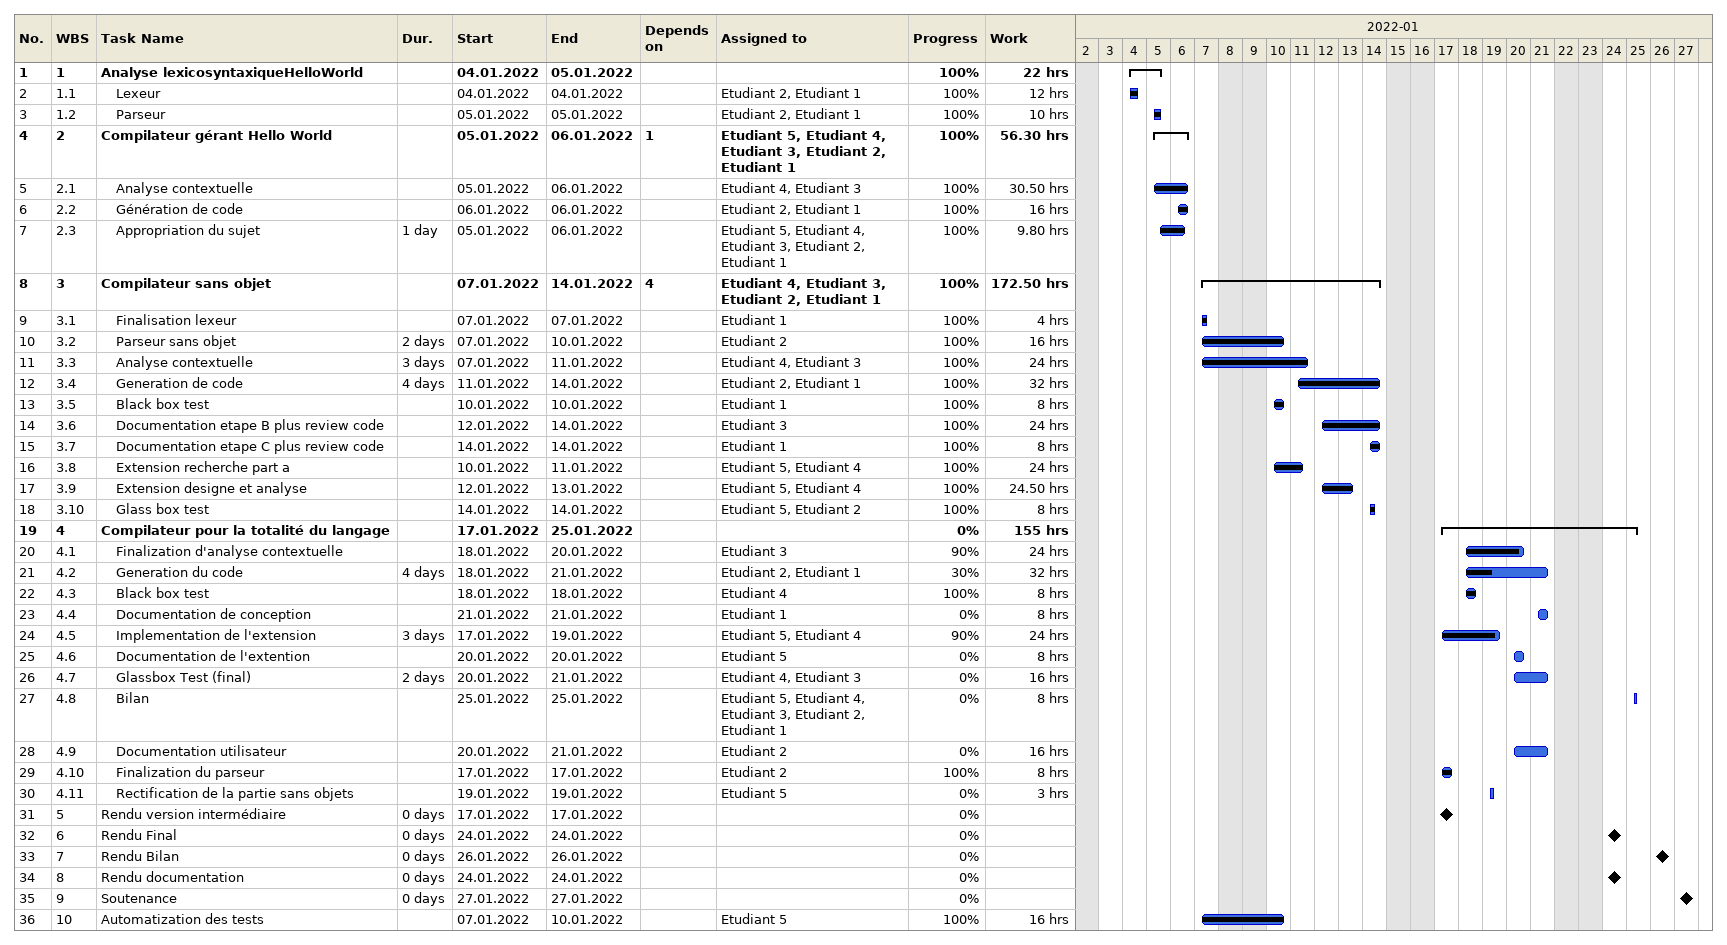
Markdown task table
| ID | WBS | Task | Duration | Start | Finish | Predecessors | Resources | % complete | Work (h) |
|---|---|---|---|---|---|---|---|---|---|
| 1 | 1 | **Analyse lexicosyntaxiqueHelloWorld** |  | 2022-01-04 | 2022-01-05 |  |  | 100 | 22 |
| 2 | 1.1 | Lexeur |  | 2022-01-04 | 2022-01-04 |  | Etudiant 2, Etudiant 1 | 100 | 12 |
| 3 | 1.2 | Parseur |  | 2022-01-05 | 2022-01-05 |  | Etudiant 2, Etudiant 1 | 100 | 10 |
| 4 | 2 | **Compilateur gérant Hello World** |  | 2022-01-05 | 2022-01-06 | 1 | Etudiant 5, Etudiant 4, Etudiant 3, Etudiant 2, Etudiant 1 | 100 | 56.30 |
| 5 | 2.1 | Analyse contextuelle |  | 2022-01-05 | 2022-01-06 |  | Etudiant 4, Etudiant 3 | 100 | 30.50 |
| 6 | 2.2 | Génération de code |  | 2022-01-06 | 2022-01-06 |  | Etudiant 2, Etudiant 1 | 100 | 16 |
| 7 | 2.3 | Appropriation du sujet | 1d | 2022-01-05 | 2022-01-06 |  | Etudiant 5, Etudiant 4, Etudiant 3, Etudiant 2, Etudiant 1 | 100 | 9.80 |
| 8 | 3 | **Compilateur sans objet** |  | 2022-01-07 | 2022-01-14 | 4 | Etudiant 4, Etudiant 3, Etudiant 2, Etudiant 1 | 100 | 172.50 |
| 9 | 3.1 | Finalisation lexeur |  | 2022-01-07 | 2022-01-07 |  | Etudiant 1 | 100 | 4 |
| 10 | 3.2 | Parseur sans objet | 2d | 2022-01-07 | 2022-01-10 |  | Etudiant 2 | 100 | 16 |
| 11 | 3.3 | Analyse contextuelle | 3d | 2022-01-07 | 2022-01-11 |  | Etudiant 4, Etudiant 3 | 100 | 24 |
| 12 | 3.4 | Generation de code | 4d | 2022-01-11 | 2022-01-14 |  | Etudiant 2, Etudiant 1 | 100 | 32 |
| 13 | 3.5 | Black box test |  | 2022-01-10 | 2022-01-10 |  | Etudiant 1 | 100 | 8 |
| 14 | 3.6 | Documentation etape B plus review code |  | 2022-01-12 | 2022-01-14 |  | Etudiant 3 | 100 | 24 |
| 15 | 3.7 | Documentation etape C plus review code |  | 2022-01-14 | 2022-01-14 |  | Etudiant 1 | 100 | 8 |
| 16 | 3.8 | Extension recherche part a |  | 2022-01-10 | 2022-01-11 |  | Etudiant 5, Etudiant 4 | 100 | 24 |
| 17 | 3.9 | Extension designe et analyse |  | 2022-01-12 | 2022-01-13 |  | Etudiant 5, Etudiant 4 | 100 | 24.50 |
| 18 | 3.10 | Glass box test |  | 2022-01-14 | 2022-01-14 |  | Etudiant 5, Etudiant 2 | 100 | 8 |
| 19 | 4 | **Compilateur pour la totalité du langage** |  | 2022-01-17 | 2022-01-25 |  |  | 0 | 155 |
| 20 | 4.1 | Finalization d'analyse contextuelle |  | 2022-01-18 | 2022-01-20 |  | Etudiant 3 | 90 | 24 |
| 21 | 4.2 | Generation du code | 4d | 2022-01-18 | 2022-01-21 |  | Etudiant 2, Etudiant 1 | 30 | 32 |
| 22 | 4.3 | Black box test |  | 2022-01-18 | 2022-01-18 |  | Etudiant 4 | 100 | 8 |
| 23 | 4.4 | Documentation de conception |  | 2022-01-21 | 2022-01-21 |  | Etudiant 1 | 0 | 8 |
| 24 | 4.5 | Implementation de l'extension | 3d | 2022-01-17 | 2022-01-19 |  | Etudiant 5, Etudiant 4 | 90 | 24 |
| 25 | 4.6 | Documentation de l'extention |  | 2022-01-20 | 2022-01-20 |  | Etudiant 5 | 0 | 8 |
| 26 | 4.7 | Glassbox Test (final) | 2d | 2022-01-20 | 2022-01-21 |  | Etudiant 4, Etudiant 3 | 0 | 16 |
| 27 | 4.8 | Bilan |  | 2022-01-25 | 2022-01-25 |  | Etudiant 5, Etudiant 4, Etudiant 3, Etudiant 2, Etudiant 1 | 0 | 8 |
| 28 | 4.9 | Documentation utilisateur |  | 2022-01-20 | 2022-01-21 |  | Etudiant 2 | 0 | 16 |
| 29 | 4.10 | Finalization du parseur |  | 2022-01-17 | 2022-01-17 |  | Etudiant 2 | 100 | 8 |
| 30 | 4.11 | Rectification de la partie sans objets |  | 2022-01-19 | 2022-01-19 |  | Etudiant 5 | 0 | 3 |
| 31 | 5 | Rendu version intermédiaire | 0d | 2022-01-17 | 2022-01-17 |  |  | 0 |  |
| 32 | 6 | Rendu Final | 0d | 2022-01-24 | 2022-01-24 |  |  | 0 |  |
| 33 | 7 | Rendu Bilan | 0d | 2022-01-26 | 2022-01-26 |  |  | 0 |  |
| 34 | 8 | Rendu documentation | 0d | 2022-01-24 | 2022-01-24 |  |  | 0 |  |
| 35 | 9 | Soutenance | 0d | 2022-01-27 | 2022-01-27 |  |  | 0 |  |
| 36 | 10 | Automatization des tests |  | 2022-01-07 | 2022-01-10 |  | Etudiant 5 | 100 | 16 |
